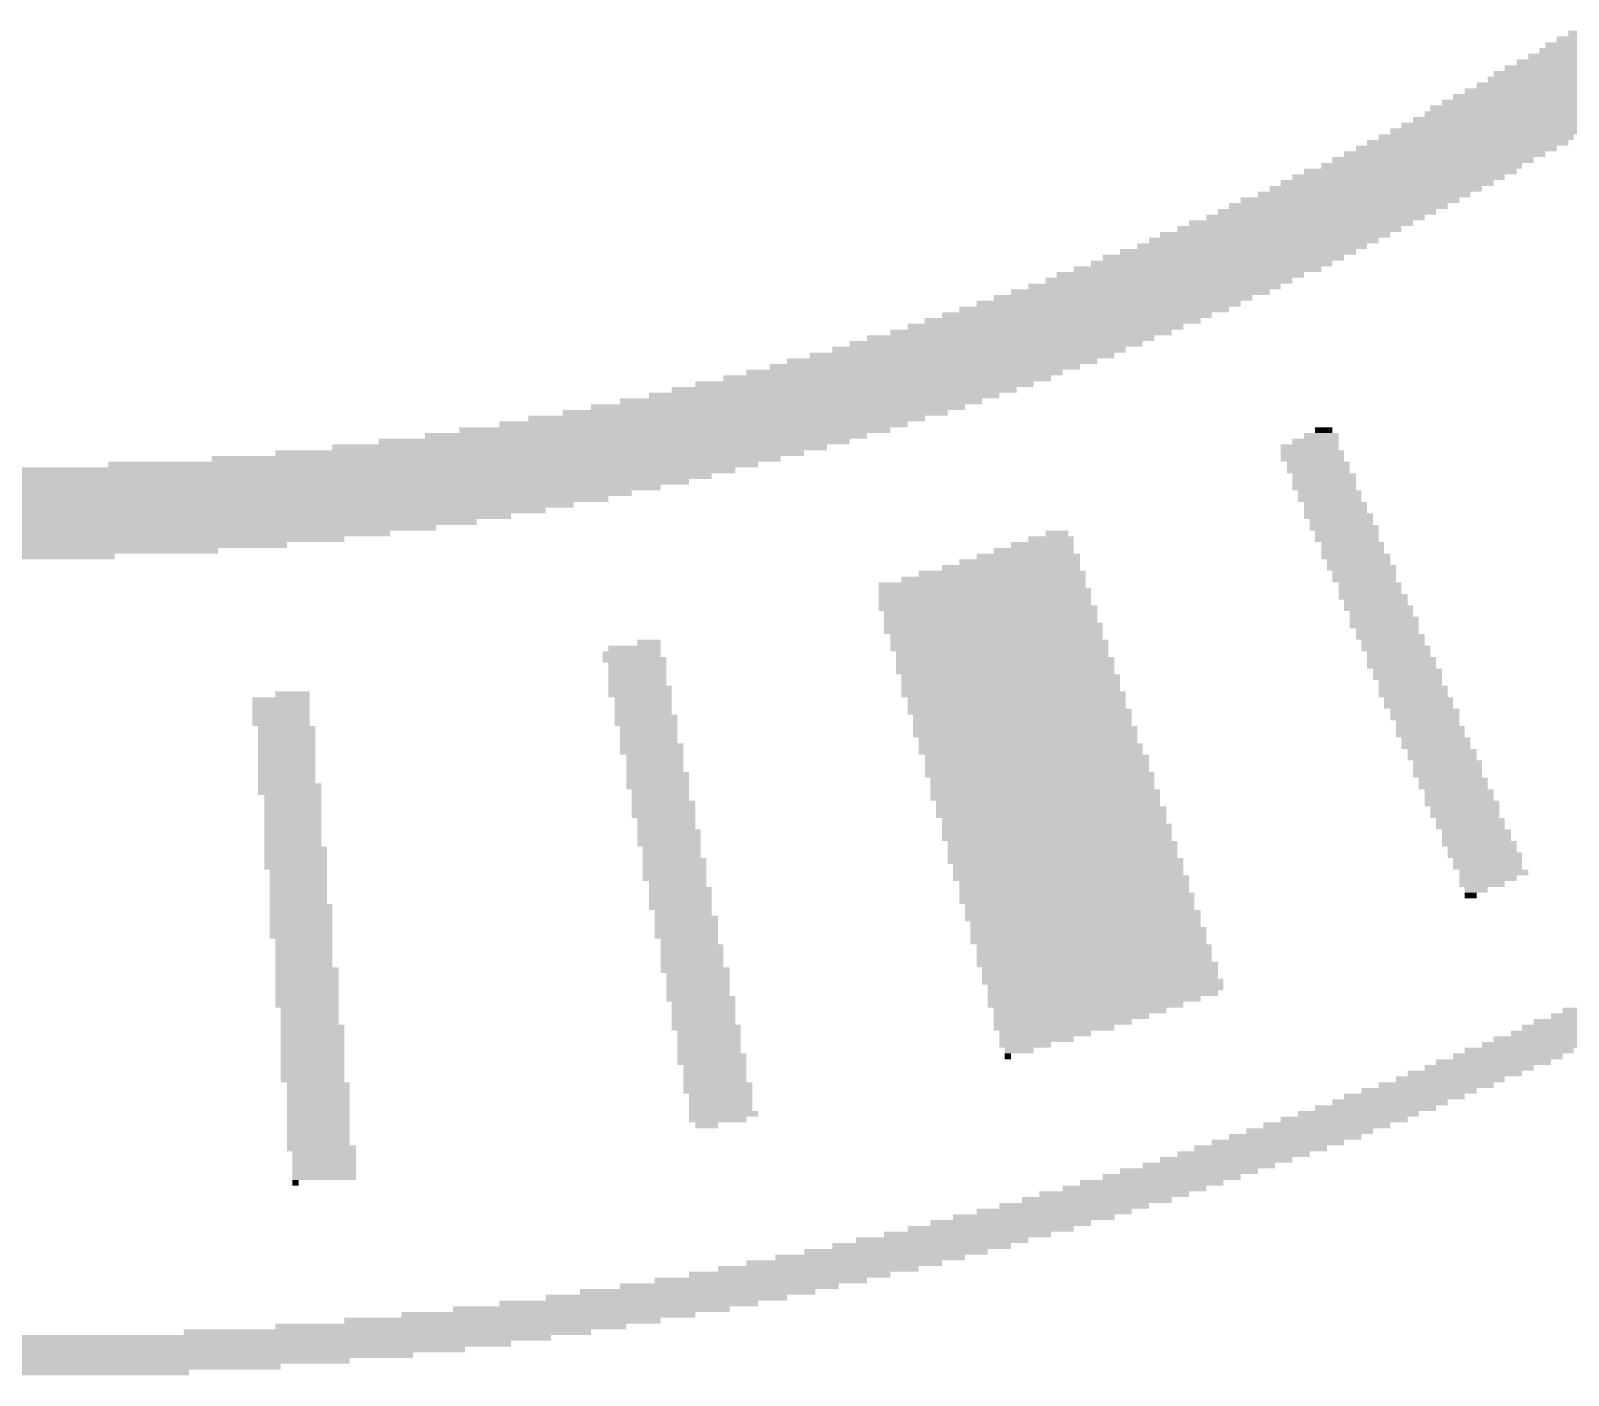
# Model space of a CAD drawing. Extents: x -51 to 50, y -27 to 29.
# Drawn here: x 35.24 to 40.9, y -10.38 to -5.43 of the extents above; entities that cross this region are included whole.
import ezdxf

# ---------------------------------------------------------------- set-up
doc = ezdxf.new("R2010")
doc.units = 0
doc.layers.add('201', color=6, linetype='CONTINUOUS')

# ---------------------------------------------------------------- blocks, each defined once
blk = doc.blocks.new('RECT')
blk.add_solid([(-0.5, -0.5), (0.5, -0.5), (-0.5, 0.5), (0.5, 0.5)])

msp = doc.modelspace()

# ---------------------------------------------------------------- block references
at = {"layer": '201', "rotation": 180}
for p, xscale, yscale in [((41.2318, -5.4398), 0.6553, 0.0211), ((41.1264, -5.5033), 0.6579, 0.0211), ((41.148, -5.4822), 0.6553, 0.0211), ((41.1899, -5.461), 0.6579, 0.0213), ((41.0528, -5.5457), 0.6782, 0.0211), ((41.0845, -5.5245), 0.6553, 0.0213), ((40.9461, -5.6092), 0.6782, 0.0211), ((40.9791, -5.588), 0.6985, 0.0213), ((41.0096, -5.5668), 0.6782, 0.0211), ((40.8292, -5.6727), 0.6985, 0.0211), ((40.8724, -5.6515), 0.6985, 0.0213), ((40.9042, -5.6303), 0.6756, 0.0211), ((40.7556, -5.715), 0.7188, 0.0213), ((40.7988, -5.6938), 0.7188, 0.0211), ((40.6502, -5.7785), 0.7214, 0.0213), ((40.6819, -5.7573), 0.6985, 0.0211), ((40.7251, -5.7362), 0.6985, 0.0211), ((40.5333, -5.842), 0.7417, 0.0213), ((40.5651, -5.8208), 0.7188, 0.0211), ((40.6083, -5.7997), 0.7188, 0.0211), ((40.4495, -5.8843), 0.7417, 0.0211), ((40.4914, -5.8632), 0.7391, 0.0211), ((40.3225, -5.9478), 0.7823, 0.0211), ((40.3644, -5.9267), 0.7391, 0.0211), ((40.4063, -5.9055), 0.7417, 0.0213), ((40.1955, -6.0113), 0.7823, 0.0211), ((40.2374, -5.9902), 0.7849, 0.0211), ((40.2793, -5.969), 0.7823, 0.0213), ((40.1003, -6.0537), 0.8052, 0.0211), ((40.1523, -6.0325), 0.7823, 0.0213), ((39.9733, -6.1172), 0.8052, 0.0211), ((40.0152, -6.096), 0.8026, 0.0213), ((40.0571, -6.0748), 0.8052, 0.0211), ((39.8247, -6.1807), 0.8484, 0.0211), ((39.8767, -6.1595), 0.8255, 0.0213), ((39.9199, -6.1383), 0.8255, 0.0211), ((39.7396, -6.223), 0.8458, 0.0213), ((39.7828, -6.2018), 0.8458, 0.0211), ((39.591, -6.2865), 0.889, 0.0213), ((39.6342, -6.2653), 0.889, 0.0211), ((39.6875, -6.2442), 0.8687, 0.0211), ((39.4335, -6.35), 0.9093, 0.0213), ((39.4754, -6.3288), 0.9119, 0.0211), ((39.5389, -6.3077), 0.9119, 0.0211), ((39.3281, -6.3923), 0.9525, 0.0211), ((39.3802, -6.3712), 0.9296, 0.0211), ((39.1579, -6.4558), 0.9931, 0.0211), ((39.2112, -6.4347), 0.9728, 0.0211), ((39.2646, -6.4135), 0.9525, 0.0213), ((38.9788, -6.5193), 1.016, 0.0211), ((39.0423, -6.4982), 1.016, 0.0211), ((39.0944, -6.477), 0.9931, 0.0213), ((38.8506, -6.5617), 1.0592, 0.0211), ((38.9255, -6.5405), 1.0363, 0.0213), ((38.6715, -6.6252), 1.1227, 0.0211), ((38.7337, -6.604), 1.0795, 0.0213), ((38.7972, -6.5828), 1.0795, 0.0211), ((38.4594, -6.6887), 1.1659, 0.0211), ((38.5343, -6.6675), 1.143, 0.0213), ((38.5978, -6.6463), 1.143, 0.0211), ((38.3121, -6.731), 1.2471, 0.0213), ((38.3959, -6.7098), 1.2065, 0.0211), ((38.0784, -6.7945), 1.3335, 0.0213), ((38.1635, -6.7733), 1.2903, 0.0211), ((38.2372, -6.7522), 1.27, 0.0211), ((37.8041, -6.858), 1.4605, 0.0213), ((37.9095, -6.8368), 1.4173, 0.0211), ((37.9933, -6.8157), 1.3767, 0.0211), ((37.6136, -6.9003), 1.5875, 0.0211), ((37.719, -6.8792), 1.5037, 0.0211), ((40.0037, -6.9003), 0.0635, 0.0211), ((37.2631, -6.9638), 1.8212, 0.0211), ((37.3901, -6.9427), 1.7348, 0.0211), ((37.5069, -6.9215), 1.6281, 0.0213), ((39.9517, -6.9638), 0.2134, 0.0211), ((39.9733, -6.9427), 0.1702, 0.0211), ((39.9948, -6.9215), 0.127, 0.0213), ((36.7233, -7.0273), 2.3927, 0.0211), ((36.9557, -7.0062), 2.0955, 0.0211), ((37.1157, -6.985), 1.9482, 0.0213), ((39.9618, -6.985), 0.2337, 0.0213), ((39.9618, -7.0062), 0.2337, 0.0211), ((39.9834, -7.0273), 0.2311, 0.0211), ((35.0622, -7.0485), 5.5474, 0.0213), ((35.0622, -7.0697), 5.3746, 0.0211), ((39.9834, -7.0485), 0.2311, 0.0213), ((40.005, -7.0697), 0.2337, 0.0211), ((35.0622, -7.0908), 5.207, 0.0211), ((35.0634, -7.112), 4.9962, 0.0213), ((35.0634, -7.1332), 4.7828, 0.0211), ((40.005, -7.0908), 0.2337, 0.0211), ((40.005, -7.112), 0.2337, 0.0213), ((40.0253, -7.1332), 0.2337, 0.0211), ((35.0723, -7.1543), 4.5923, 0.0211), ((35.0622, -7.1755), 4.3586, 0.0213), ((35.0622, -7.1967), 4.1504, 0.0211), ((40.0253, -7.1543), 0.2337, 0.0211), ((40.0469, -7.1755), 0.2311, 0.0213), ((40.0469, -7.1967), 0.2311, 0.0211), ((35.0622, -7.2178), 3.8964, 0.0211), ((35.0622, -7.239), 3.6424, 0.0213), ((40.0583, -7.2178), 0.254, 0.0211), ((40.0685, -7.239), 0.2337, 0.0213), ((35.0622, -7.2602), 3.3426, 0.0211), ((35.0622, -7.2813), 3.0074, 0.0211), ((35.0622, -7.3025), 2.667, 0.0213), ((38.9992, -7.3025), 0.1676, 0.0213), ((39.0207, -7.2813), 0.0838, 0.0211), ((40.0787, -7.2602), 0.254, 0.0211), ((40.0888, -7.2813), 0.2337, 0.0211), ((40.0888, -7.3025), 0.2337, 0.0213), ((35.0622, -7.3237), 2.2454, 0.0211), ((35.0622, -7.3448), 1.7374, 0.0211), ((35.0622, -7.366), 0.9754, 0.0213), ((38.9153, -7.366), 0.381, 0.0213), ((38.9357, -7.3448), 0.2946, 0.0211), ((38.9674, -7.3237), 0.2311, 0.0211), ((40.1104, -7.3237), 0.2311, 0.0211), ((40.1104, -7.3448), 0.2311, 0.0211), ((40.1218, -7.366), 0.254, 0.0213), ((38.8518, -7.4083), 0.508, 0.0211), ((38.8836, -7.3872), 0.4445, 0.0211), ((40.132, -7.3872), 0.2337, 0.0211), ((40.1422, -7.4083), 0.254, 0.0211), ((38.7452, -7.4718), 0.762, 0.0211), ((38.7871, -7.4507), 0.6782, 0.0211), ((38.8188, -7.4295), 0.6147, 0.0213), ((40.1523, -7.4295), 0.2337, 0.0213), ((40.1523, -7.4507), 0.2337, 0.0211), ((40.1739, -7.4718), 0.2311, 0.0211), ((38.7553, -7.493), 0.7823, 0.0213), ((38.7553, -7.5142), 0.7823, 0.0211), ((38.7553, -7.5353), 0.7823, 0.0211), ((40.1853, -7.5142), 0.254, 0.0211), ((40.1739, -7.493), 0.2311, 0.0213), ((40.1955, -7.5353), 0.2337, 0.0211), ((38.7668, -7.5565), 0.8052, 0.0213), ((38.7769, -7.5777), 0.7849, 0.0211), ((38.7769, -7.5988), 0.7849, 0.0211), ((40.2057, -7.5565), 0.254, 0.0213), ((40.2158, -7.5777), 0.2337, 0.0211), ((40.226, -7.5988), 0.254, 0.0211), ((38.7871, -7.62), 0.8052, 0.0213), ((38.7871, -7.6412), 0.8052, 0.0211), ((40.226, -7.62), 0.254, 0.0213), ((40.2374, -7.6412), 0.2311, 0.0211), ((37.465, -7.7047), 0.193, 0.0211), ((37.5183, -7.6835), 0.0864, 0.0213), ((38.7985, -7.6623), 0.7823, 0.0211), ((38.8087, -7.6835), 0.8026, 0.0213), ((38.8087, -7.7047), 0.8026, 0.0211), ((40.2488, -7.6623), 0.254, 0.0211), ((40.259, -7.6835), 0.2337, 0.0213), ((40.2692, -7.7047), 0.254, 0.0211), ((37.4548, -7.7258), 0.2134, 0.0211), ((37.465, -7.747), 0.2337, 0.0213), ((37.4752, -7.7682), 0.2134, 0.0211), ((38.8188, -7.7258), 0.7823, 0.0211), ((38.8302, -7.747), 0.8052, 0.0213), ((38.8302, -7.7682), 0.8052, 0.0211), ((40.2793, -7.7258), 0.2337, 0.0211), ((40.2895, -7.747), 0.254, 0.0213), ((40.2895, -7.7682), 0.254, 0.0211), ((37.4752, -7.7893), 0.2134, 0.0211), ((37.4752, -7.8105), 0.2134, 0.0213), ((38.8302, -7.7893), 0.8052, 0.0211), ((38.8506, -7.8105), 0.8052, 0.0213), ((40.3123, -7.7893), 0.254, 0.0211), ((40.3123, -7.8105), 0.254, 0.0213), ((36.2052, -7.874), 0.127, 0.0213), ((37.4752, -7.8317), 0.2134, 0.0211), ((37.4853, -7.8528), 0.2337, 0.0211), ((37.4853, -7.874), 0.2337, 0.0213), ((38.8607, -7.874), 0.8255, 0.0213), ((38.8506, -7.8317), 0.8052, 0.0211), ((38.8506, -7.8528), 0.8052, 0.0211), ((40.3225, -7.8317), 0.2337, 0.0211), ((40.3327, -7.8528), 0.254, 0.0211), ((40.3327, -7.874), 0.254, 0.0213), ((36.1633, -7.8952), 0.2108, 0.0211), ((36.1633, -7.9163), 0.2108, 0.0211), ((36.1633, -7.9375), 0.2108, 0.0213), ((37.4967, -7.8952), 0.2108, 0.0211), ((37.4967, -7.9163), 0.2108, 0.0211), ((37.4967, -7.9375), 0.2108, 0.0213), ((38.8836, -7.9375), 0.8255, 0.0213), ((38.8722, -7.8952), 0.8026, 0.0211), ((38.8722, -7.9163), 0.8026, 0.0211), ((40.353, -7.8952), 0.254, 0.0211), ((40.353, -7.9163), 0.254, 0.0211), ((40.3758, -7.9375), 0.254, 0.0213), ((36.1633, -7.9587), 0.2108, 0.0211), ((36.1633, -7.9798), 0.2108, 0.0211), ((37.5069, -7.9587), 0.2311, 0.0211), ((37.5069, -7.9798), 0.2311, 0.0211), ((38.8938, -7.9587), 0.8052, 0.0211), ((38.8938, -7.9798), 0.8052, 0.0211), ((40.3758, -7.9587), 0.254, 0.0211), ((40.386, -7.9798), 0.2337, 0.0211), ((36.1836, -8.001), 0.2108, 0.0213), ((36.1836, -8.0222), 0.2108, 0.0211), ((36.1836, -8.0433), 0.2108, 0.0211), ((37.5171, -8.001), 0.2108, 0.0213), ((37.5171, -8.0222), 0.2108, 0.0211), ((37.5171, -8.0433), 0.2108, 0.0211), ((38.9039, -8.001), 0.8255, 0.0213), ((38.9039, -8.0222), 0.8255, 0.0211), ((38.9141, -8.0433), 0.8052, 0.0211), ((40.3962, -8.001), 0.254, 0.0213), ((40.3962, -8.0222), 0.254, 0.0211), ((40.4165, -8.0433), 0.254, 0.0211), ((36.1836, -8.0645), 0.2108, 0.0213), ((36.1836, -8.0857), 0.2108, 0.0211), ((36.1836, -8.1068), 0.2108, 0.0211), ((37.5285, -8.0645), 0.2337, 0.0213), ((37.5285, -8.0857), 0.2337, 0.0211), ((37.5399, -8.1068), 0.2108, 0.0211), ((38.9242, -8.0645), 0.8255, 0.0213), ((38.9242, -8.0857), 0.8255, 0.0211), ((38.9471, -8.1068), 0.8255, 0.0211), ((40.4165, -8.0645), 0.254, 0.0213), ((40.4393, -8.0857), 0.254, 0.0211), ((40.4393, -8.1068), 0.254, 0.0211), ((36.1836, -8.128), 0.2108, 0.0213), ((36.1836, -8.1492), 0.2108, 0.0211), ((37.5399, -8.128), 0.2108, 0.0213), ((37.5399, -8.1492), 0.2108, 0.0211), ((38.9471, -8.128), 0.8255, 0.0213), ((38.9471, -8.1492), 0.8255, 0.0211), ((40.4597, -8.128), 0.254, 0.0213), ((40.4597, -8.1492), 0.254, 0.0211), ((36.1836, -8.1703), 0.2108, 0.0211), ((36.1836, -8.1915), 0.2108, 0.0213), ((36.195, -8.2127), 0.2337, 0.0211), ((37.5501, -8.1703), 0.2311, 0.0211), ((37.5501, -8.1915), 0.2311, 0.0213), ((37.5501, -8.2127), 0.2311, 0.0211), ((38.9573, -8.1703), 0.8458, 0.0211), ((38.9674, -8.1915), 0.8255, 0.0213), ((38.9674, -8.2127), 0.8255, 0.0211), ((40.4597, -8.1703), 0.254, 0.0211), ((40.48, -8.1915), 0.254, 0.0213), ((40.48, -8.2127), 0.254, 0.0211), ((36.195, -8.2338), 0.2337, 0.0211), ((36.2064, -8.255), 0.2108, 0.0213), ((36.2064, -8.2762), 0.2108, 0.0211), ((37.5603, -8.2338), 0.2108, 0.0211), ((37.5603, -8.255), 0.2108, 0.0213), ((37.5717, -8.2762), 0.2337, 0.0211), ((38.9776, -8.2338), 0.8458, 0.0211), ((38.9776, -8.255), 0.8458, 0.0213), ((38.9877, -8.2762), 0.8255, 0.0211), ((40.5028, -8.2338), 0.254, 0.0211), ((40.5028, -8.255), 0.254, 0.0213), ((40.513, -8.2762), 0.2743, 0.0211), ((36.2064, -8.2973), 0.2108, 0.0211), ((36.2064, -8.3185), 0.2108, 0.0213), ((37.5717, -8.2973), 0.2337, 0.0211), ((37.5717, -8.3185), 0.2337, 0.0213), ((38.9992, -8.2973), 0.8484, 0.0211), ((38.9992, -8.3185), 0.8484, 0.0213), ((40.5232, -8.2973), 0.254, 0.0211), ((40.5232, -8.3185), 0.254, 0.0213), ((36.2064, -8.3397), 0.2108, 0.0211), ((36.2064, -8.3608), 0.2108, 0.0211), ((36.2064, -8.382), 0.2108, 0.0213), ((37.5818, -8.3397), 0.2134, 0.0211), ((37.5818, -8.3608), 0.2134, 0.0211), ((37.592, -8.382), 0.2337, 0.0213), ((39.0106, -8.3397), 0.8255, 0.0211), ((39.0207, -8.3608), 0.8458, 0.0211), ((39.0207, -8.382), 0.8458, 0.0213), ((40.5435, -8.3397), 0.254, 0.0211), ((40.5435, -8.3608), 0.254, 0.0211), ((40.5663, -8.382), 0.254, 0.0213), ((36.2064, -8.4032), 0.2108, 0.0211), ((36.2064, -8.4243), 0.2108, 0.0211), ((36.2166, -8.4455), 0.2311, 0.0213), ((37.592, -8.4032), 0.2337, 0.0211), ((37.592, -8.4243), 0.2337, 0.0211), ((37.6022, -8.4455), 0.2134, 0.0213), ((39.0207, -8.4032), 0.8458, 0.0211), ((39.0411, -8.4243), 0.8458, 0.0211), ((39.0411, -8.4455), 0.8458, 0.0213), ((40.5663, -8.4032), 0.254, 0.0211), ((40.5765, -8.4243), 0.2743, 0.0211), ((40.5867, -8.4455), 0.254, 0.0213), ((36.2166, -8.4667), 0.2311, 0.0211), ((36.2166, -8.4878), 0.2311, 0.0211), ((37.6123, -8.4878), 0.2337, 0.0211), ((37.6022, -8.4667), 0.2134, 0.0211), ((39.0525, -8.4878), 0.8687, 0.0211), ((39.0411, -8.4667), 0.8458, 0.0211), ((40.5968, -8.4667), 0.2743, 0.0211), ((40.607, -8.4878), 0.254, 0.0211), ((36.2166, -8.509), 0.2311, 0.0213), ((36.2268, -8.5302), 0.2108, 0.0211), ((36.2268, -8.5513), 0.2108, 0.0211), ((37.6123, -8.509), 0.2337, 0.0213), ((37.6123, -8.5302), 0.2337, 0.0211), ((37.6123, -8.5513), 0.2337, 0.0211), ((39.0728, -8.5513), 0.8687, 0.0211), ((39.0627, -8.509), 0.8484, 0.0213), ((39.0627, -8.5302), 0.8484, 0.0211), ((40.607, -8.509), 0.254, 0.0213), ((40.6298, -8.5302), 0.254, 0.0211), ((40.6083, -8.5513), 0.2108, 0.0211), ((36.2268, -8.5725), 0.2108, 0.0213), ((36.2268, -8.5937), 0.2108, 0.0211), ((36.2268, -8.6148), 0.2108, 0.0211), ((37.6339, -8.5937), 0.2311, 0.0211), ((37.6339, -8.6148), 0.2311, 0.0211), ((37.6238, -8.5725), 0.2108, 0.0213), ((39.0944, -8.6148), 0.8661, 0.0211), ((39.0843, -8.5725), 0.8458, 0.0213), ((39.0843, -8.5937), 0.8458, 0.0211), ((40.5867, -8.5725), 0.1676, 0.0213), ((40.5651, -8.5937), 0.0838, 0.0211), ((40.5448, -8.6148), 0.0432, 0.0211), ((36.2369, -8.6572), 0.2311, 0.0211), ((36.2268, -8.636), 0.2108, 0.0213), ((37.6339, -8.636), 0.2311, 0.0213), ((37.6339, -8.6572), 0.2311, 0.0211), ((39.0944, -8.636), 0.8661, 0.0213), ((39.1046, -8.6572), 0.8458, 0.0211), ((36.2369, -8.6783), 0.2311, 0.0211), ((36.2369, -8.6995), 0.2311, 0.0213), ((36.2369, -8.7207), 0.2311, 0.0211), ((37.6441, -8.6783), 0.2108, 0.0211), ((37.6555, -8.6995), 0.2337, 0.0213), ((37.6555, -8.7207), 0.2337, 0.0211), ((39.116, -8.6783), 0.8687, 0.0211), ((39.116, -8.6995), 0.8687, 0.0213), ((39.1262, -8.7207), 0.8484, 0.0211), ((36.2369, -8.7418), 0.2311, 0.0211), ((36.2369, -8.763), 0.2311, 0.0213), ((36.2471, -8.7842), 0.2108, 0.0211), ((37.6555, -8.7418), 0.2337, 0.0211), ((37.6555, -8.763), 0.2337, 0.0213), ((37.6669, -8.7842), 0.2108, 0.0211), ((39.1363, -8.7418), 0.8687, 0.0211), ((39.1363, -8.763), 0.8687, 0.0213), ((39.1363, -8.7842), 0.8687, 0.0211), ((36.2471, -8.8053), 0.2108, 0.0211), ((36.2471, -8.8265), 0.2108, 0.0213), ((37.6771, -8.8053), 0.2311, 0.0211), ((37.6771, -8.8265), 0.2311, 0.0213), ((39.1579, -8.8053), 0.8661, 0.0211), ((39.1579, -8.8265), 0.8661, 0.0213), ((36.2585, -8.89), 0.2337, 0.0213), ((36.2471, -8.8477), 0.2108, 0.0211), ((36.2471, -8.8688), 0.2108, 0.0211), ((37.6885, -8.89), 0.254, 0.0213), ((37.6771, -8.8477), 0.2311, 0.0211), ((37.6771, -8.8688), 0.2311, 0.0211), ((39.1579, -8.8477), 0.8661, 0.0211), ((39.1693, -8.8688), 0.889, 0.0211), ((39.1795, -8.89), 0.8687, 0.0213), ((36.2585, -8.9112), 0.2337, 0.0211), ((36.2585, -8.9323), 0.2337, 0.0211), ((36.2585, -8.9535), 0.2337, 0.0213), ((37.6987, -8.9112), 0.2337, 0.0211), ((37.6987, -8.9323), 0.2337, 0.0211), ((37.6987, -8.9535), 0.2337, 0.0213), ((39.1795, -8.9112), 0.8687, 0.0211), ((39.1897, -8.9323), 0.889, 0.0211), ((39.1998, -8.9535), 0.8687, 0.0213), ((36.2585, -8.9747), 0.2337, 0.0211), ((36.2585, -8.9958), 0.2337, 0.0211), ((37.7088, -8.9958), 0.254, 0.0211), ((37.6987, -8.9747), 0.2337, 0.0211), ((39.1897, -8.9747), 0.8484, 0.0211), ((39.1579, -8.9958), 0.7849, 0.0211), ((36.2585, -9.017), 0.2337, 0.0213), ((36.2687, -9.0382), 0.2134, 0.0211), ((36.2687, -9.0593), 0.2134, 0.0211), ((37.719, -9.017), 0.2337, 0.0213), ((37.719, -9.0382), 0.2337, 0.0211), ((37.719, -9.0593), 0.2337, 0.0211), ((39.1262, -9.017), 0.7214, 0.0213), ((39.1058, -9.0382), 0.635, 0.0211), ((39.0741, -9.0593), 0.5715, 0.0211), ((41.0312, -9.0593), 0.381, 0.0211), ((41.0743, -9.0382), 0.381, 0.0211), ((36.2788, -9.1017), 0.2337, 0.0211), ((36.2788, -9.1228), 0.2337, 0.0211), ((36.2687, -9.0805), 0.2134, 0.0213), ((37.719, -9.0805), 0.2337, 0.0213), ((37.7292, -9.1017), 0.254, 0.0211), ((37.7393, -9.1228), 0.2337, 0.0211), ((39.0423, -9.0805), 0.508, 0.0213), ((39.0106, -9.1017), 0.4445, 0.0211), ((38.9776, -9.1228), 0.3378, 0.0211), ((40.8838, -9.1228), 0.381, 0.0211), ((40.9245, -9.1017), 0.381, 0.0211), ((40.9778, -9.0805), 0.4013, 0.0213), ((36.2788, -9.144), 0.2337, 0.0213), ((36.2788, -9.1652), 0.2337, 0.0211), ((37.7393, -9.144), 0.2337, 0.0213), ((37.7393, -9.1652), 0.2337, 0.0211), ((38.9458, -9.144), 0.2743, 0.0213), ((38.9039, -9.1652), 0.1905, 0.0211), ((40.7873, -9.1652), 0.4013, 0.0211), ((40.8305, -9.144), 0.4013, 0.0213), ((36.2788, -9.1863), 0.2337, 0.0211), ((36.2788, -9.2075), 0.2337, 0.0213), ((36.2788, -9.2287), 0.2337, 0.0211), ((37.7393, -9.1863), 0.2337, 0.0211), ((37.7495, -9.2075), 0.254, 0.0213), ((37.7495, -9.2287), 0.254, 0.0211), ((38.8823, -9.1863), 0.1067, 0.0211), ((38.8404, -9.2075), 0.0229, 0.0213), ((40.6286, -9.2287), 0.4242, 0.0211), ((40.6819, -9.2075), 0.4039, 0.0213), ((40.7238, -9.1863), 0.4013, 0.0211), ((36.2788, -9.2498), 0.2337, 0.0211), ((36.2788, -9.271), 0.2337, 0.0213), ((36.2788, -9.2922), 0.2337, 0.0211), ((37.7609, -9.2498), 0.2311, 0.0211), ((37.7609, -9.271), 0.2311, 0.0213), ((37.7609, -9.2922), 0.2311, 0.0211), ((40.4698, -9.2922), 0.4013, 0.0211), ((40.5232, -9.271), 0.4216, 0.0213), ((40.5765, -9.2498), 0.4013, 0.0211), ((36.3004, -9.3133), 0.2311, 0.0211), ((36.3004, -9.3345), 0.2311, 0.0213), ((37.7723, -9.3133), 0.254, 0.0211), ((37.7723, -9.3345), 0.254, 0.0213), ((40.3543, -9.3345), 0.4242, 0.0213), ((40.4178, -9.3133), 0.4242, 0.0211), ((36.3004, -9.3557), 0.2311, 0.0211), ((36.3004, -9.3768), 0.2311, 0.0211), ((36.3004, -9.398), 0.2311, 0.0213), ((37.7825, -9.3557), 0.2337, 0.0211), ((37.7825, -9.3768), 0.2337, 0.0211), ((37.7825, -9.398), 0.2337, 0.0213), ((40.1942, -9.398), 0.4445, 0.0213), ((40.2476, -9.3768), 0.4242, 0.0211), ((40.3009, -9.3557), 0.4445, 0.0211), ((36.3004, -9.4192), 0.2311, 0.0211), ((36.3004, -9.4403), 0.2311, 0.0211), ((36.3004, -9.4615), 0.2311, 0.0213), ((37.7927, -9.4192), 0.254, 0.0211), ((37.7711, -9.4403), 0.2108, 0.0211), ((37.7304, -9.4615), 0.0838, 0.0213), ((40.0152, -9.4615), 0.4674, 0.0213), ((40.0787, -9.4403), 0.4674, 0.0211), ((40.1307, -9.4192), 0.4445, 0.0211), ((36.3004, -9.4827), 0.2311, 0.0211), ((36.3004, -9.5038), 0.2311, 0.0211), ((39.8983, -9.5038), 0.4877, 0.0211), ((39.9517, -9.4827), 0.4674, 0.0211), ((36.3118, -9.5462), 0.254, 0.0211), ((36.3004, -9.525), 0.2311, 0.0213), ((36.322, -9.5673), 0.2337, 0.0211), ((39.7078, -9.5673), 0.4877, 0.0211), ((39.7713, -9.5462), 0.4877, 0.0211), ((39.8348, -9.525), 0.4877, 0.0213), ((36.322, -9.5885), 0.2337, 0.0213), ((36.322, -9.6097), 0.2337, 0.0211), ((36.322, -9.6308), 0.2337, 0.0211), ((39.5072, -9.6308), 0.508, 0.0211), ((39.5808, -9.6097), 0.4877, 0.0211), ((39.6443, -9.5885), 0.4877, 0.0213), ((36.2166, -9.6732), 0.0229, 0.0211), ((36.322, -9.652), 0.2337, 0.0213), ((39.37, -9.6732), 0.5283, 0.0211), ((39.4437, -9.652), 0.508, 0.0213), ((39.1681, -9.7367), 0.5512, 0.0211), ((39.2316, -9.7155), 0.5512, 0.0213), ((39.3065, -9.6943), 0.5283, 0.0211), ((38.9357, -9.8002), 0.5944, 0.0211), ((39.0106, -9.779), 0.5715, 0.0213), ((39.0843, -9.7578), 0.5512, 0.0211), ((38.6918, -9.8637), 0.6147, 0.0211), ((38.7769, -9.8425), 0.6121, 0.0213), ((38.8506, -9.8213), 0.5918, 0.0211), ((38.5229, -9.906), 0.6579, 0.0213), ((38.5978, -9.8848), 0.635, 0.0211), ((38.2372, -9.9695), 0.7214, 0.0213), ((38.3324, -9.9483), 0.6985, 0.0211), ((38.4277, -9.9272), 0.6756, 0.0211), ((37.9298, -10.033), 0.7823, 0.0213), ((38.0365, -10.0118), 0.7417, 0.0211), ((38.1419, -9.9907), 0.7391, 0.0211), ((37.6974, -10.0753), 0.8661, 0.0211), ((37.8143, -10.0542), 0.8052, 0.0211), ((37.3062, -10.1388), 1.0185, 0.0211), ((37.4434, -10.1177), 0.9525, 0.0211), ((37.5818, -10.0965), 0.889, 0.0213), ((36.7881, -10.2023), 1.2929, 0.0211), ((36.9786, -10.1812), 1.1659, 0.0211), ((37.1475, -10.16), 1.082, 0.0213), ((35.0622, -10.2447), 4.191, 0.0211), ((36.5544, -10.2235), 1.5011, 0.0213), ((35.0622, -10.2658), 3.8964, 0.0211), ((35.0622, -10.287), 3.556, 0.0213), ((35.0622, -10.3082), 3.175, 0.0211), ((35.0622, -10.3293), 2.7076, 0.0211), ((35.0622, -10.3505), 2.1996, 0.0213), ((35.0622, -10.3717), 1.524, 0.0211)]:
    msp.add_blockref('RECT', p, dxfattribs=dict(at, xscale=xscale, yscale=yscale))

doc.saveas('drawing.dxf')
